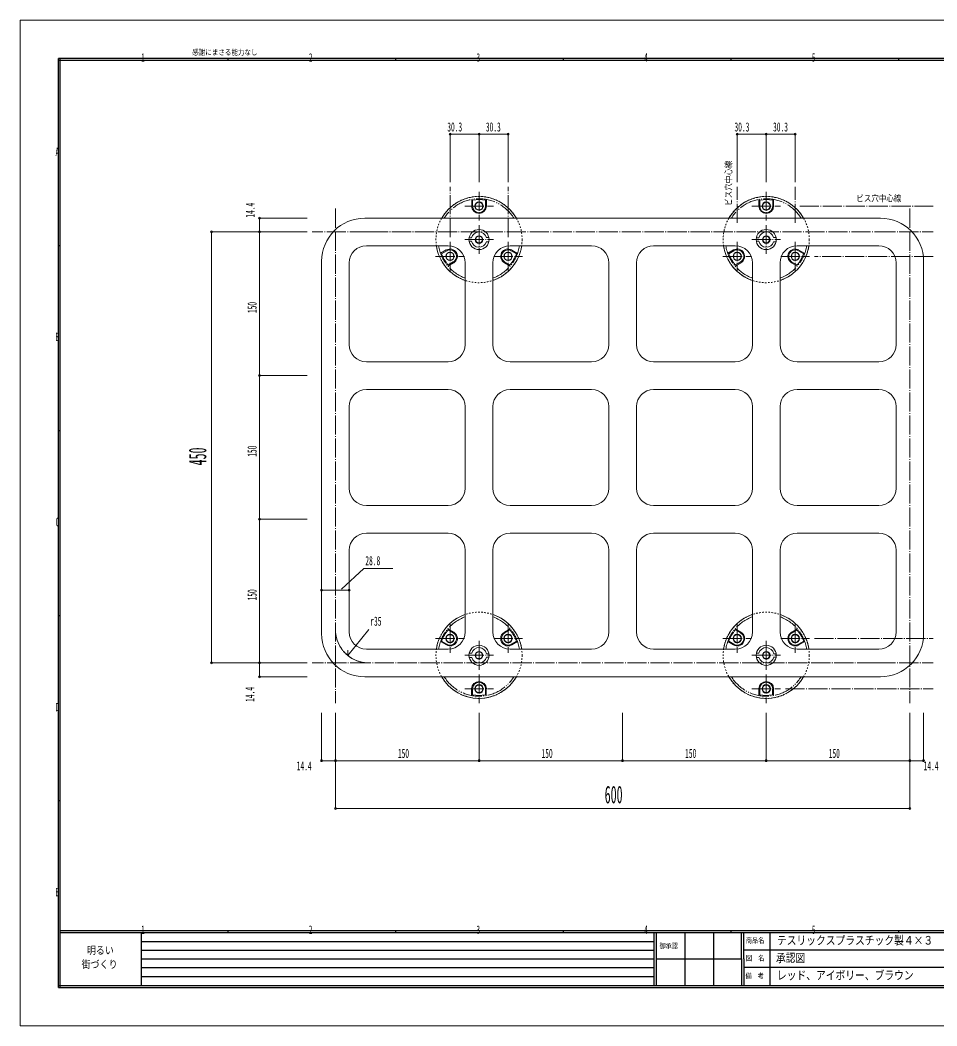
# Model space of a CAD drawing. Units: millimetres, scale not verified. Extents: x -742 to 742, y -525 to 525.
# Drawn here: x -742 to 215, y -525 to 525 of the extents above; entities that cross this region are included whole.
import ezdxf
from ezdxf.enums import TextEntityAlignment as Align

# ---------------------------------------------------------------- set-up
doc = ezdxf.new("R2010")
doc.units = ezdxf.units.MM
doc.header["$LTSCALE"] = 2
for name, pattern in [('USER2', [1.6, 0.8, -0.8]), ('USER3', [12, 10, -0.8, 0.4, -0.8]), ('USER4', [13.2, 10, -0.8, 0.4, -0.8, 0.4, -0.8])]:
    doc.linetypes.add(name, pattern=pattern)
for name, color, linetype, lineweight in [('0-1_1', 4, 'Continuous', 18), ('0-2_5', 3, 'Continuous', 18), ('0-3_50', 2, 'Continuous', 18), ('0-4_100', 3, 'USER3', 18)]:
    doc.layers.add(name, color=color, linetype=linetype, lineweight=lineweight)
doc.layers.add('0-5_150', color=7, linetype='Continuous')
doc.styles.add('ＭＳ ゴシック', font='')
doc.styles.get('ＭＳ ゴシック').set_extended_font_data('MS Gothic')

msp = doc.modelspace()

# ---------------------------------------------------------------- linework, layer by layer
at = {"layer": '0-1_1'}
for p, q in [((-382.527, 318.274), (156.273, 318.274)), ((-380.727, 289.474), (-295.527, 289.474)), ((-230.727, 289.474), (-145.527, 289.474)), ((-80.727, 289.474), (4.473, 289.474)), ((69.273, 289.474), (154.473, 289.474)), ((-427.527, 273.274), (-427.527, -115.526)), ((201.273, 273.274), (201.273, -115.526)), ((-398.727, 271.474), (-398.727, 186.274)), ((-277.527, 186.274), (-277.527, 271.474)), ((-248.727, 186.274), (-248.727, 271.474)), ((-127.527, 186.274), (-127.527, 271.474)), ((-98.727, 186.274), (-98.727, 271.874)), ((22.473, 186.274), (22.473, 271.474)), ((51.273, 186.274), (51.273, 271.474)), ((172.473, 186.274), (172.473, 271.474)), ((-380.727, 168.274), (-295.527, 168.274)), ((-230.727, 168.274), (-145.527, 168.274)), ((-80.727, 168.274), (4.473, 168.274)), ((69.273, 168.274), (154.473, 168.274)), ((-380.727, 139.474), (-295.527, 139.474)), ((-230.727, 139.474), (-145.527, 139.474)), ((-80.727, 139.474), (4.473, 139.474)), ((69.273, 139.474), (154.473, 139.474)), ((-398.727, 36.274), (-398.727, 121.474)), ((-277.527, 121.474), (-277.527, 36.274)), ((-248.727, 121.474), (-248.727, 36.274)), ((-127.527, 121.474), (-127.527, 36.274)), ((-98.727, 121.474), (-98.727, 35.974)), ((22.473, 121.474), (22.473, 36.274)), ((51.273, 121.474), (51.273, 36.274)), ((172.473, 121.474), (172.473, 36.274)), ((-380.727, 18.274), (-295.527, 18.274)), ((-230.727, 18.274), (-145.527, 18.274)), ((-80.727, 18.274), (4.473, 18.274)), ((69.273, 18.274), (154.473, 18.274)), ((-380.727, -10.526), (-295.527, -10.526)), ((-230.727, -10.526), (-145.527, -10.526)), ((-80.727, -10.526), (4.473, -10.526)), ((69.273, -10.526), (154.473, -10.526)), ((-398.727, -113.726), (-398.727, -28.526)), ((-277.527, -28.526), (-277.527, -113.726)), ((-248.727, -28.526), (-248.727, -113.726)), ((-127.527, -28.526), (-127.527, -113.726)), ((-98.727, -28.526), (-98.727, -114.126)), ((22.473, -28.526), (22.473, -113.726)), ((51.273, -28.526), (51.273, -113.726)), ((172.473, -28.526), (172.473, -113.726)), ((-380.727, -131.726), (-295.527, -131.726)), ((-230.727, -131.726), (-145.527, -131.726)), ((-80.727, -131.726), (4.473, -131.726)), ((69.273, -131.726), (154.473, -131.726)), ((-382.527, -160.526), (156.273, -160.526))]:
    msp.add_line(p, q, dxfattribs=at)
at = {"layer": '0-1_1', "color": 1}
for p, q in [((-273.527, 294.174), (-270.927, 294.174)), ((-273.427, 297.674), (-270.827, 297.674)), ((-252.927, 298.174), (-255.527, 298.174)), ((26.473, 294.174), (29.073, 294.174)), ((26.573, 297.674), (29.173, 297.674)), ((47.073, 298.174), (44.473, 298.174)), ((-252.827, 293.674), (-255.527, 293.674)), ((47.173, 293.674), (44.473, 293.674)), ((-273.427, -135.926), (-270.727, -135.926)), ((-252.727, -136.426), (-255.327, -136.426)), ((26.573, -135.926), (29.273, -135.926)), ((47.273, -136.426), (44.673, -136.426)), ((-273.327, -140.426), (-270.727, -140.426)), ((-252.827, -139.926), (-255.427, -139.926)), ((26.673, -140.426), (29.273, -140.426)), ((47.173, -139.926), (44.573, -139.926))]:
    msp.add_line(p, q, dxfattribs=at)
for centre in [(-263.127, 295.874), (36.873, 295.874), (-263.127, -138.126), (36.873, -138.126)]:
    msp.add_circle(centre, 10.5, dxfattribs=at)
at = {"layer": '0-1_1', "color": 3}
for centre, radius in [((-263.127, 295.874), 4), ((-263.127, 295.874), 3.5), ((36.873, 295.874), 4), ((36.873, 295.874), 3.5), ((-263.127, -138.126), 4), ((-263.127, -138.126), 3.5), ((36.873, -138.126), 4), ((36.873, -138.126), 3.5)]:
    msp.add_circle(centre, radius, dxfattribs=at)
at = {"layer": '0-1_1'}
for centre, radius, start, end in [((-382.527, 273.274), 45, 90, 180), ((156.273, 273.274), 45, 0, 90), ((-380.727, 271.474), 18, 90, 180), ((-295.527, 271.474), 18, 0, 90), ((-230.727, 271.474), 18, 90, 180), ((-145.527, 271.474), 18, 0, 90), ((-80.727, 271.474), 18, 90, 180), ((4.473, 271.474), 18, 0, 90), ((69.273, 271.474), 18, 90, 180), ((154.473, 271.474), 18, 0, 90), ((-380.727, 186.274), 18, 180, 270), ((-295.527, 186.274), 18, 270, 0), ((-230.727, 186.274), 18, 180, 270), ((-145.527, 186.274), 18, 270, 0), ((-80.727, 186.274), 18, 180, 270), ((4.473, 186.274), 18, 270, 0), ((69.273, 186.274), 18, 180, 270), ((154.473, 186.274), 18, 270, 0), ((-380.727, 121.474), 18, 90, 180), ((-295.527, 121.474), 18, 0, 90), ((-230.727, 121.474), 18, 90, 180), ((-145.527, 121.474), 18, 0, 90), ((-80.727, 121.474), 18, 90, 180), ((4.473, 121.474), 18, 0, 90), ((69.273, 121.474), 18, 90, 180), ((154.473, 121.474), 18, 0, 90), ((-380.727, 36.274), 18, 180, 270), ((-295.527, 36.274), 18, 270, 0), ((-230.727, 36.274), 18, 180, 270), ((-145.527, 36.274), 18, 270, 0), ((-80.727, 36.274), 18, 180, 270), ((4.473, 36.274), 18, 270, 0), ((69.273, 36.274), 18, 180, 270), ((154.473, 36.274), 18, 270, 0), ((-380.727, -28.526), 18, 90, 180), ((-295.527, -28.526), 18, 0, 90), ((-230.727, -28.526), 18, 90, 180), ((-145.527, -28.526), 18, 0, 90), ((-80.727, -28.526), 18, 90, 180), ((4.473, -28.526), 18, 0, 90), ((69.273, -28.526), 18, 90, 180), ((154.473, -28.526), 18, 0, 90), ((-380.727, -113.726), 18, 180, 270), ((-295.527, -113.726), 18, 270, 0), ((-230.727, -113.726), 18, 180, 270), ((-145.527, -113.726), 18, 270, 0), ((-80.727, -113.726), 18, 180, 270), ((4.473, -113.726), 18, 270, 0), ((69.273, -113.726), 18, 180, 270), ((154.473, -113.726), 18, 270, 0), ((-382.527, -115.526), 45, 180, 270), ((156.273, -115.526), 45, 270, 0)]:
    msp.add_arc(centre, radius, start, end, dxfattribs=at)
at = {"layer": '0-1_1', "color": 1}
for centre, start, end in [((-263.127, 295.874), 192.3, 344.05), ((-263.127, 295.874), 16.63, 167.01), ((36.873, 295.874), 192.3, 344.05), ((36.873, 295.874), 16.63, 167.01), ((-263.127, -138.126), 12.3, 164.05), ((36.873, -138.126), 12.3, 164.05), ((-263.127, -138.126), 196.63, 347.01), ((36.873, -138.126), 196.63, 347.01)]:
    msp.add_arc(centre, 8, start, end, dxfattribs=at)
at = {"layer": '0-2_5'}
for p, q in [((-270.727, 337.874), (-270.727, 330.874)), ((-269.827, 330.874), (-269.827, 337.174)), ((-256.327, 330.874), (-256.327, 337.074)), ((-255.427, 337.874), (-255.427, 330.874)), ((29.273, 337.874), (29.273, 330.874)), ((30.173, 330.874), (30.173, 337.174)), ((43.673, 330.874), (43.673, 337.074)), ((44.573, 337.874), (44.573, 330.874)), ((-303.327, 281.574), (-297.327, 285.074)), ((-296.827, 284.274), (-302.227, 281.174)), ((-229.427, 284.174), (-224.027, 281.074)), ((-222.927, 281.474), (-229.027, 284.974)), ((-3.327, 281.574), (2.673, 285.074)), ((3.173, 284.274), (-2.227, 281.174)), ((70.573, 284.174), (75.973, 281.074)), ((77.073, 281.474), (70.973, 284.974)), ((-295.727, 268.274), (-289.627, 271.774)), ((-290.127, 272.574), (-295.527, 269.374)), ((-230.627, 268.174), (-236.627, 271.674)), ((-236.227, 272.474), (-230.827, 269.374)), ((4.273, 268.274), (10.373, 271.774)), ((9.873, 272.574), (4.473, 269.374)), ((69.373, 268.174), (63.373, 271.674)), ((63.773, 272.474), (69.173, 269.374)), ((-295.627, -110.426), (-289.627, -113.926)), ((-290.027, -114.726), (-295.427, -111.626)), ((-230.527, -110.526), (-236.627, -114.026)), ((-236.127, -114.826), (-230.727, -111.626)), ((4.373, -110.426), (10.373, -113.926)), ((9.973, -114.726), (4.573, -111.626)), ((69.473, -110.526), (63.373, -114.026)), ((63.873, -114.826), (69.273, -111.626)), ((-303.327, -123.726), (-297.227, -127.226)), ((-296.827, -126.426), (-302.227, -123.326)), ((-229.427, -126.526), (-224.027, -123.426)), ((-222.927, -123.826), (-228.927, -127.326)), ((-3.327, -123.726), (2.773, -127.226)), ((3.173, -126.426), (-2.227, -123.326)), ((70.573, -126.526), (75.973, -123.426)), ((77.073, -123.826), (71.073, -127.326)), ((-270.827, -180.126), (-270.827, -173.126)), ((-269.927, -173.126), (-269.927, -179.326)), ((-256.427, -173.126), (-256.427, -179.426)), ((-255.527, -180.126), (-255.527, -173.126)), ((29.173, -180.126), (29.173, -173.126)), ((30.073, -173.126), (30.073, -179.326)), ((43.573, -173.126), (43.573, -179.426)), ((44.473, -180.126), (44.473, -173.126))]:
    msp.add_line(p, q, dxfattribs=at)
at = {"layer": '0-2_5', "color": 2, "linetype": 'USER2'}
for centre in [(-263.127, 295.874), (36.873, 295.874), (-263.127, -138.126), (36.873, -138.126)]:
    msp.add_circle(centre, 45, dxfattribs=at)
at = {"layer": '0-2_5'}
for centre, radius in [((-263.127, 330.874), 4.4), ((-263.127, 330.874), 4), ((36.873, 330.874), 4.4), ((36.873, 330.874), 4), ((-293.427, 278.374), 4.4), ((-293.427, 278.374), 4), ((-232.827, 278.374), 4.4), ((-232.827, 278.374), 4), ((6.573, 278.374), 4.4), ((6.573, 278.374), 4), ((67.173, 278.374), 4.4), ((67.173, 278.374), 4), ((-293.427, -120.626), 4.4), ((-293.427, -120.626), 4), ((-232.827, -120.626), 4.4), ((-232.827, -120.626), 4), ((6.573, -120.626), 4.4), ((6.573, -120.626), 4), ((67.173, -120.626), 4.4), ((67.173, -120.626), 4), ((-263.127, -173.126), 4.4), ((-263.127, -173.126), 4), ((36.873, -173.126), 4.4), ((36.873, -173.126), 4)]:
    msp.add_circle(centre, radius, dxfattribs=at)
at = {"layer": '0-2_5', "color": 6}
for centre, start, end in [((-263.127, 295.874), 29.87, 150.13), ((36.873, 295.874), 29.87, 150.13), ((-263.127, 295.874), 188.18, 251.32), ((-263.127, 295.874), 288.68, 351.82), ((36.873, 295.874), 188.18, 251.32), ((36.873, 295.874), 288.68, 351.82), ((-263.127, -138.126), 108.68, 171.82), ((-263.127, -138.126), 8.18, 71.32), ((36.873, -138.126), 108.68, 171.82), ((36.873, -138.126), 8.18, 71.32), ((-263.127, -138.126), 209.87, 330.13), ((36.873, -138.126), 209.87, 330.13)]:
    msp.add_arc(centre, 45, start, end, dxfattribs=at)
at = {"layer": '0-2_5', "color": 2, "linetype": 'USER4'}
for centre, start, end in [((-263.127, 295.874), 31.61, 148.39), ((36.873, 295.874), 31.61, 148.39), ((-263.127, 295.874), 188.62, 250.29), ((-263.127, 295.874), 289.71, 351.38), ((36.873, 295.874), 188.62, 250.29), ((36.873, 295.874), 289.71, 351.38), ((-263.127, -138.126), 109.71, 171.38), ((-263.127, -138.126), 8.62, 70.29), ((36.873, -138.126), 109.71, 171.38), ((36.873, -138.126), 8.62, 70.29), ((-263.127, -138.126), 211.61, 328.39), ((36.873, -138.126), 211.61, 328.39)]:
    msp.add_arc(centre, 42.7, start, end, dxfattribs=at)
at = {"layer": '0-2_5'}
for centre, radius, start, end in [((-263.127, 295.874), 41.8, 80.63, 99.02), ((36.873, 295.874), 41.8, 80.63, 99.02), ((-263.127, 330.874), 7.7, 180, 0), ((-263.127, 330.874), 6.8, 180, 0), ((36.873, 330.874), 7.7, 180, 0), ((36.873, 330.874), 6.8, 180, 0), ((-293.427, 278.374), 7.7, 300, 120), ((-293.427, 278.374), 6.8, 300, 120), ((-232.827, 278.374), 7.7, 60, 240), ((-232.827, 278.374), 6.8, 60, 240), ((6.573, 278.374), 7.7, 300, 120), ((6.573, 278.374), 6.8, 300, 120), ((67.173, 278.374), 7.7, 60, 240), ((67.173, 278.374), 6.8, 60, 240), ((-263.127, 295.874), 41.8, 200.63, 219.02), ((-263.127, 295.874), 41.8, 320.63, 339.02), ((36.873, 295.874), 41.8, 200.63, 219.02), ((36.873, 295.874), 41.8, 320.63, 339.02), ((-263.127, -138.126), 41.8, 140.63, 159.02), ((-293.427, -120.626), 7.7, 240, 60), ((-293.427, -120.626), 6.8, 240, 60), ((-232.827, -120.626), 7.7, 120, 300), ((-232.827, -120.626), 6.8, 120, 300), ((-263.127, -138.126), 41.8, 20.63, 39.02), ((36.873, -138.126), 41.8, 140.63, 159.02), ((6.573, -120.626), 7.7, 240, 60), ((6.573, -120.626), 6.8, 240, 60), ((67.173, -120.626), 7.7, 120, 300), ((67.173, -120.626), 6.8, 120, 300), ((36.873, -138.126), 41.8, 20.63, 39.02), ((-263.127, -173.126), 7.7, 0, 180), ((-263.127, -173.126), 6.8, 0, 180), ((36.873, -173.126), 7.7, 0, 180), ((36.873, -173.126), 6.8, 0, 180), ((-263.127, -138.126), 41.8, 260.63, 279.02), ((36.873, -138.126), 41.8, 260.63, 279.02)]:
    msp.add_arc(centre, radius, start, end, dxfattribs=at)
at = {"layer": '0-3_50'}
for p, q in [((-293.427, 405.874), (-293.427, 355.874)), ((-263.127, 405.874), (-263.127, 355.874)), ((-232.827, 405.874), (-232.827, 355.874)), ((6.573, 405.874), (6.573, 355.874)), ((36.873, 405.874), (36.873, 355.874)), ((67.173, 405.874), (67.173, 355.874)), ((-492.527, 318.274), (-442.527, 318.274)), ((-492.527, 303.874), (-492.527, 318.274)), ((-542.527, 303.874), (-542.527, -146.123)), ((-542.527, 303.874), (-442.527, 303.874)), ((-492.527, 153.874), (-442.527, 153.874)), ((-492.527, 3.874), (-442.527, 3.874)), ((-427.527, -70.006), (-398.727, -70.006)), ((-378.127, -111.126), (-400.146, -138.331)), ((-400.146, -138.331), (-400.205, -132.596)), ((-542.527, -146.123), (-442.527, -146.123)), ((-492.527, -160.526), (-442.527, -160.526)), ((-427.527, -248.126), (-427.527, -198.126)), ((-413.127, -298.126), (-413.127, -198.126)), ((-263.127, -248.126), (-263.127, -198.126)), ((-113.127, -248.126), (-113.127, -198.126)), ((36.873, -248.126), (36.873, -198.126)), ((186.873, -298.126), (186.873, -198.126)), ((201.273, -248.126), (201.273, -198.126)), ((-427.527, -248.126), (-413.127, -248.126)), ((-413.127, -248.126), (-263.127, -248.126)), ((-263.127, -248.126), (-113.127, -248.126)), ((-113.127, -248.126), (36.873, -248.126)), ((36.873, -248.126), (186.873, -248.126)), ((186.873, -248.126), (201.273, -248.126)), ((-413.127, -298.126), (186.873, -298.126))]:
    msp.add_line(p, q, dxfattribs=at)
for points in [[(-293.427, 405.874), (-263.127, 405.874), (-232.827, 405.874)], [(6.573, 405.874), (36.873, 405.874), (67.173, 405.874)], [(-492.527, 3.874), (-492.527, 153.874), (-492.527, 303.874)], [(-492.527, -160.526), (-492.527, -146.123), (-492.527, 3.874)], [(-406.786, -69.003), (-383.331, -47.368), (-353.28, -47.368)]]:
    msp.add_lwpolyline(points, dxfattribs=at)
for centre in [(-293.427, 405.874), (-263.127, 405.874), (-232.827, 405.874), (6.573, 405.874), (36.873, 405.874), (67.173, 405.874), (-492.527, 318.274), (-542.527, 303.874), (-492.527, 303.874), (-492.527, 153.874), (-492.527, 3.874), (-427.527, -70.006), (-398.727, -70.006), (-542.527, -146.123), (-492.527, -146.123), (-492.527, -160.526), (-427.527, -248.126), (-413.127, -248.126), (-263.127, -248.126), (-113.127, -248.126), (36.873, -248.126), (186.873, -248.126), (201.273, -248.126), (-413.127, -298.126), (186.873, -298.126)]:
    msp.add_circle(centre, 1, dxfattribs=at)
at = {"layer": '0-4_100', "linetype": 'Continuous'}
for p, q in [((-742.5, 525), (742.5, 525)), ((-742.5, -525), (-742.5, 525))]:
    msp.add_line(p, q, dxfattribs=at)
at = {"layer": '0-4_100'}
for p, q in [((-293.427, 298.374), (-293.427, 350.874)), ((-232.827, 298.374), (-232.827, 350.874)), ((6.573, 313.374), (6.573, 350.874)), ((67.173, 313.374), (67.173, 350.874)), ((-263.127, 345.874), (-263.127, 315.874)), ((36.873, 345.874), (36.873, 315.874)), ((-413.127, 328.274), (-413.127, -188.186)), ((-278.127, 330.874), (-248.127, 330.874)), ((21.873, 330.874), (51.873, 330.874)), ((71.873, 330.874), (211.273, 330.874)), ((186.873, 328.274), (186.873, -188.126)), ((-263.127, 310.874), (-263.127, 280.874)), ((36.873, 310.874), (36.873, 280.874)), ((-378.127, 303.874), (-437.527, 303.874)), ((-378.127, 303.874), (151.873, 303.874)), ((-278.127, 295.874), (-248.127, 295.874)), ((21.873, 295.874), (51.873, 295.874)), ((151.873, 303.874), (211.273, 303.874)), ((-293.427, 293.374), (-293.427, 263.374)), ((-232.827, 293.374), (-232.827, 263.374)), ((6.573, 293.374), (6.573, 263.374)), ((67.173, 293.374), (67.173, 263.374)), ((-308.427, 278.374), (-278.427, 278.374)), ((-247.827, 278.374), (-217.827, 278.374)), ((-8.427, 278.374), (21.573, 278.374)), ((52.173, 278.374), (82.173, 278.374)), ((211.273, 278.374), (87.173, 278.374)), ((-293.427, -105.626), (-293.427, -135.626)), ((-232.827, -105.626), (-232.827, -135.626)), ((6.573, -105.626), (6.573, -135.626)), ((67.173, -105.626), (67.173, -135.626)), ((-308.427, -120.626), (-278.427, -120.626)), ((-263.127, -123.126), (-263.127, -153.126)), ((-247.827, -120.626), (-217.827, -120.626)), ((-8.427, -120.626), (21.573, -120.626)), ((36.873, -123.126), (36.873, -153.126)), ((52.173, -120.626), (82.173, -120.626)), ((87.173, -120.626), (211.273, -120.626)), ((-377.712, -146.123), (-437.527, -146.123)), ((151.873, -146.126), (-378.127, -146.126)), ((-278.127, -138.126), (-248.127, -138.126)), ((21.873, -138.126), (51.873, -138.126)), ((151.873, -146.126), (211.273, -146.126)), ((-263.127, -158.126), (-263.127, -188.126)), ((36.873, -158.126), (36.873, -188.126)), ((-278.127, -173.126), (-248.127, -173.126)), ((21.873, -173.126), (51.873, -173.126)), ((56.873, -173.126), (211.273, -173.126))]:
    msp.add_line(p, q, dxfattribs=at)
at = {"layer": '0-4_100', "linetype": 'Continuous'}
msp.add_lwpolyline([(742.5, 525), (742.5, -525), (-742.5, -525)], dxfattribs=at)
at = {"layer": '0-4_100'}
for start, end in [(180, 270.68), (182.14, 270)]:
    msp.add_arc((-378.127, -111.126), 35, start, end, dxfattribs=at)
at = {"layer": '0-5_150'}
for p, q in [((702.5, 485), (-702.5, 485)), ((-702.5, -485), (-702.5, 485)), ((702.5, 483), (-702.5, 483)), ((-700.5, -485), (-700.5, 485)), ((-525.375, 485), (-525.375, 483)), ((-350.25, 485), (-350.25, 483)), ((-175.125, 485), (-175.125, 483)), ((0, 485), (0, 483)), ((175.125, 485), (175.125, 483)), ((-702.5, 289.8), (-700.5, 289.8)), ((-702.5, 96.6), (-700.5, 96.6)), ((-702.5, -96.6), (-700.5, -96.6)), ((-702.5, -289.8), (-700.5, -289.8)), ((-700.5, -425.564), (700.5, -425.564)), ((-700.5, -427.564), (700.5, -427.564)), ((-615.807, -483), (-615.807, -427.564)), ((-525.375, -425.564), (-525.375, -427.564)), ((-350.25, -425.564), (-350.25, -427.564)), ((-175.125, -425.564), (-175.125, -427.564)), ((-80.52, -427.564), (-80.52, -483)), ((-78.163, -427.564), (-78.163, -483)), ((-48.267, -427.564), (-48.267, -483)), ((-18.37, -427.564), (-18.37, -483)), ((0, -425.564), (0, -427.564)), ((11.155, -454.979), (11.155, -427.564)), ((13.512, -454.979), (13.512, -427.564)), ((40.555, -427.564), (40.555, -483)), ((175.125, -425.564), (175.125, -427.564)), ((-615.807, -436.744), (-80.52, -436.744)), ((-615.807, -445.799), (-80.52, -445.799)), ((259.384, -445.799), (13.512, -445.799)), ((-615.807, -454.979), (-80.52, -454.979)), ((-78.163, -454.979), (11.155, -454.979)), ((11.155, -454.979), (11.155, -483)), ((13.512, -454.979), (13.512, -483)), ((-615.807, -464.159), (-80.52, -464.159)), ((259.384, -464.159), (13.512, -464.159)), ((-702.5, -483), (702.5, -483)), ((-615.807, -473.339), (-80.52, -473.339)), ((-702.5, -485), (702.5, -485))]:
    msp.add_line(p, q, dxfattribs=at)

# ---------------------------------------------------------------- texts
at = {"layer": '0-3_50', "color": 7, "style": 'ＭＳ ゴシック', "width": 0.5}
for s, height, p in [('30.3', 9.531, (-296.277, 405.874)), ('30.3', 9.531, (-255.977, 405.874)), ('30.3', 9.531, (3.723, 405.874)), ('30.3', 9.531, (44.023, 405.874)), ('28.8', 9.531, (-381.866, -46.894)), ('r35', 9.531, (-376.723, -110.116)), ('150', 9.531, (-347.877, -248.126)), ('150', 9.531, (-197.877, -248.126)), ('150', 9.531, (-47.877, -248.126)), ('150', 9.531, (102.123, -248.126)), ('14.4', 9.531, (-453.527, -261.126)), ('14.4', 9.531, (201.273, -261.126)), ('600', 18.33, (-131.877, -298.126))]:
    msp.add_text(s, height=height, dxfattribs=at).set_placement(p, align=Align.BOTTOM_LEFT)
for s, height, p in [('14.4', 9.531, (-494.565, 318.818)), ('150', 9.531, (-492.527, 219.124)), ('450', 18.33, (-542.527, 60.126)), ('150', 9.531, (-492.527, 69.124)), ('150', 9.531, (-492.527, -80.874)), ('14.4', 9.531, (-494.928, -186.707))]:
    msp.add_text(s, height=height, rotation=90, dxfattribs=at).set_placement(p, align=Align.BOTTOM_LEFT)
at = {"layer": '0-4_100', "color": 7, "style": 'ＭＳ ゴシック', "width": 0.85}
msp.add_text('ビス穴中心線', height=6.598, rotation=90, dxfattribs=at).set_placement((2.784, 331.149), align=Align.BOTTOM_LEFT)
msp.add_text('ビス穴中心線', height=6.598, dxfattribs=at).set_placement((130.904, 333.663), align=Align.BOTTOM_LEFT)
at = {"layer": '0-5_150', "style": 'ＭＳ ゴシック'}
for s, height, width, p in [('感謝にまさる能力なし', 5.73, 0.85, (-562.713, 486.861)), ('1', 8.798, 0.5, (-615.938, 479)), ('2', 8.798, 0.5, (-440.812, 479)), ('3', 8.798, 0.5, (-265.688, 479)), ('4', 8.798, 0.5, (-90.562, 479)), ('5', 8.798, 0.5, (84.563, 479)), ('A', 8.798, 0.5, (-705.5, 380.4)), ('B', 8.798, 0.5, (-705.5, 187.2)), ('C', 8.798, 0.5, (-705.5, -6)), ('D', 8.798, 0.5, (-705.5, -199.2)), ('E', 8.798, 0.5, (-705.5, -392.4)), ('1', 8.798, 0.5, (-615.938, -431.564)), ('2', 8.798, 0.5, (-440.812, -431.564)), ('3', 8.798, 0.5, (-265.688, -431.564)), ('4', 8.798, 0.5, (-90.562, -431.564)), ('テスリックスプラスチック製４×３', 8.798, 0.85, (48.044, -442.802)), ('5', 8.798, 0.5, (84.563, -431.564)), ('御承認', 5.366, 0.85, (-74.628, -445.799)), ('商品名', 5.366, 0.85, (15.683, -440.031)), ('明るい', 7.912, 0.85, (-672.81, -452.498)), ('図\u3000名', 5.366, 0.85, (15.683, -458.515)), ('承認図', 8.798, 0.85, (47.03, -461.177)), ('街づくり', 7.912, 0.85, (-678.33, -467.136)), ('備\u3000考', 5.366, 0.85, (15.225, -477.022)), ('レッド、アイボリー、ブラウン', 8.798, 0.85, (48.044, -479.257))]:
    msp.add_text(s, height=height, dxfattribs=dict(at, width=width)).set_placement(p, align=Align.BOTTOM_LEFT)

doc.saveas('drawing.dxf')
